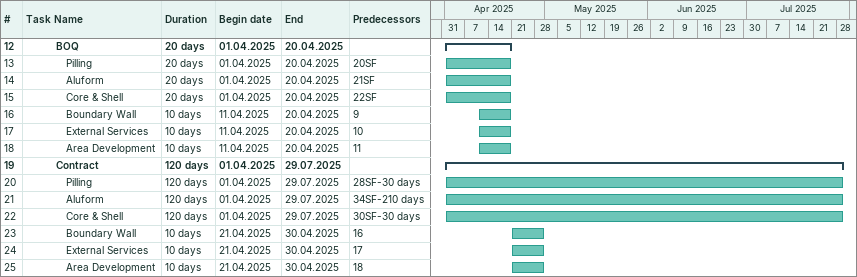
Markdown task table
| ID | Level | Task | Duration | Start | Finish | Predecessors |
|---|---|---|---|---|---|---|
| 12 | 4 | **BOQ** | 20d | 2025-04-01 | 2025-04-20 |  |
| 13 | 5 | Pilling | 20d | 2025-04-01 | 2025-04-20 | 20SF |
| 14 | 5 | Aluform | 20d | 2025-04-01 | 2025-04-20 | 21SF |
| 15 | 5 | Core & Shell | 20d | 2025-04-01 | 2025-04-20 | 22SF |
| 16 | 5 | Boundary Wall | 10d | 2025-04-11 | 2025-04-20 | 9 |
| 17 | 5 | External Services | 10d | 2025-04-11 | 2025-04-20 | 10 |
| 18 | 5 | Area Development | 10d | 2025-04-11 | 2025-04-20 | 11 |
| 19 | 4 | **Contract** | 120d | 2025-04-01 | 2025-07-29 |  |
| 20 | 5 | Pilling | 120d | 2025-04-01 | 2025-07-29 | 28SF-30d |
| 21 | 5 | Aluform | 120d | 2025-04-01 | 2025-07-29 | 34SF-210d |
| 22 | 5 | Core & Shell | 120d | 2025-04-01 | 2025-07-29 | 30SF-30d |
| 23 | 5 | Boundary Wall | 10d | 2025-04-21 | 2025-04-30 | 16 |
| 24 | 5 | External Services | 10d | 2025-04-21 | 2025-04-30 | 17 |
| 25 | 5 | Area Development | 10d | 2025-04-21 | 2025-04-30 | 18 |
